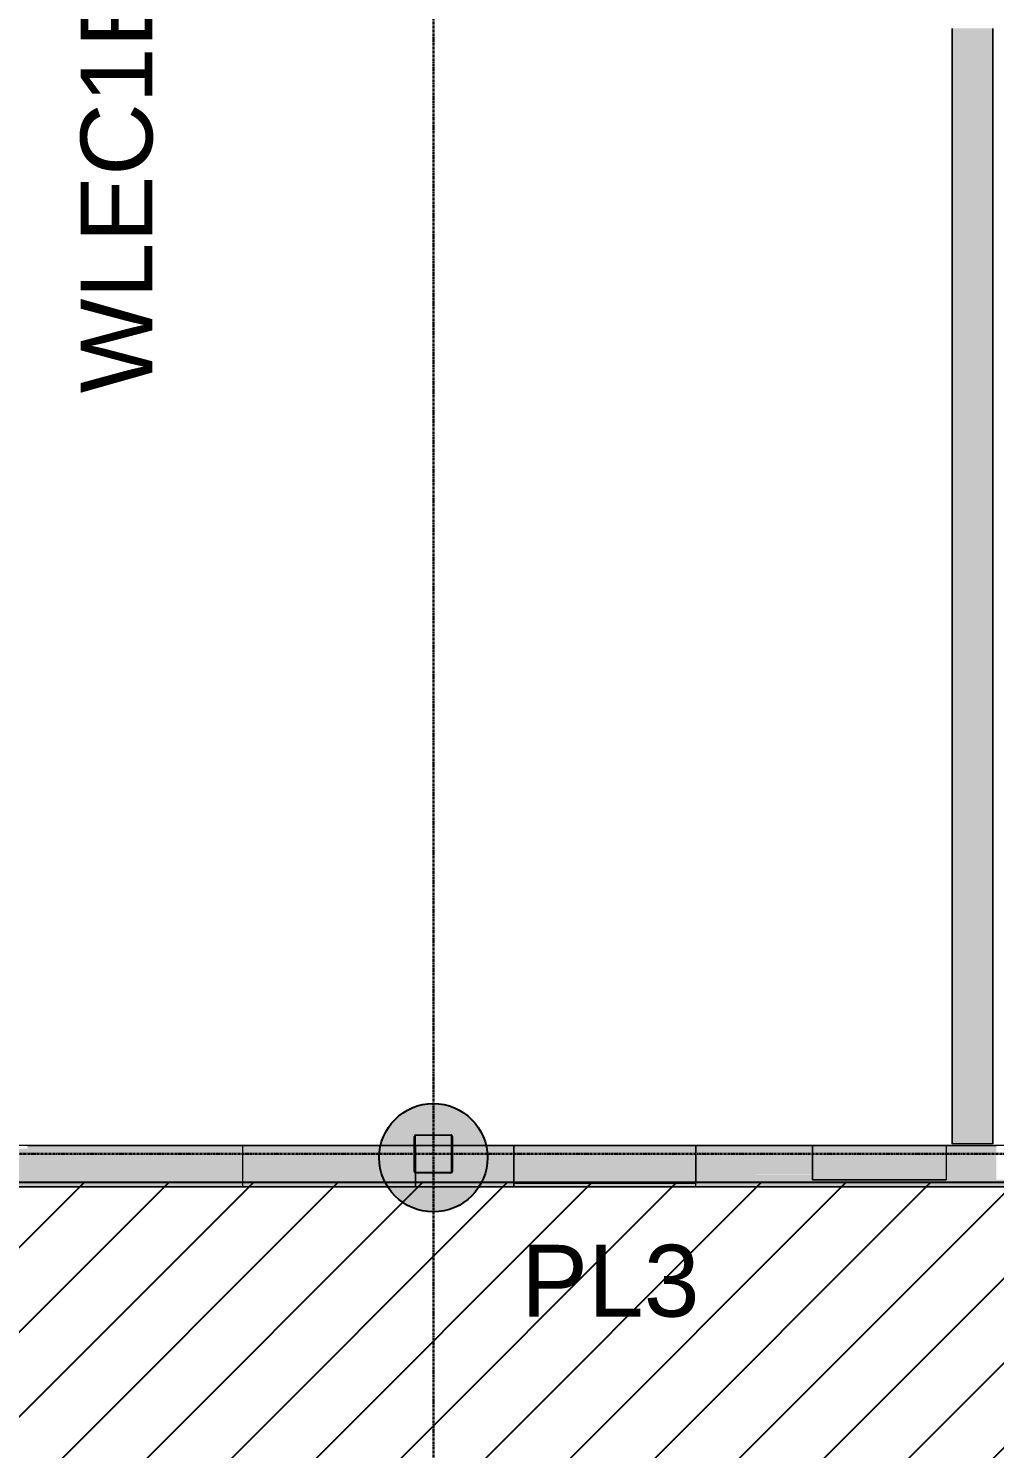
# Model space of a CAD drawing. Header units: inches. Extents: x -4126 to -1814, y 9773 to 12338.
# Drawn here: x -2911.9 to -2710.1, y 11221.7 to 11518.2 of the extents above; entities that cross this region are included whole.
import ezdxf

# ---------------------------------------------------------------- set-up
doc = ezdxf.new("R2010")
doc.units = ezdxf.units.IN
doc.header["$MEASUREMENT"] = 0
doc.linetypes.add('Grid Line 1_2_', pattern=[0.875, 0.5, -0.125, 0.125, -0.125])
for name, color, linetype, lineweight in [('A-WALL', 113, 'Continuous', 13), ('I-WALL', 2, 'Continuous', 13), ('S-COLS', 52, 'Continuous', 9), ('S-GRID', 1, 'Continuous', 9)]:
    doc.layers.add(name, color=color, linetype=linetype, lineweight=lineweight)
doc.layers.add('LOAD_HATCH', color=8, linetype='Continuous')
doc.layers.add('loads', color=1, linetype='Continuous')
doc.styles.add('Arial', font='arial.ttf', dxfattribs={"height": 18})

# ---------------------------------------------------------------- blocks, each defined once
blk = doc.blocks.new('CTR - 1st Phase - Shell_rvt-1-FRAMING PLAN - 1ST FLOOR')
at = {"layer": 'A-WALL', "lineweight": 5, "transparency": 33554585}
h = blk.add_hatch(color=13, dxfattribs=at)
h.paths.add_polyline_path([(-2637.74, 11276.29), (-2637.74, 11278.79), (-2681.85, 11278.79), (-2681.85, 11277.79), (-2709.72, 11277.79), (-2709.72, 11278.79), (-2720.25, 11278.79), (-2720.25, 11277.79), (-2748.12, 11277.79), (-2748.12, 11278.79), (-2772.51, 11278.79), (-2772.51, 11276.29), (-2681.85, 11276.29)], flags=0)
h.paths.add_polyline_path([(-3399.82, 11276.29), (-3399.82, 11278.79), (-3400.17, 11278.79), (-3400.17, 11276.29)], flags=0)
h.paths.add_polyline_path([(-3281.32, 11276.29), (-3281.32, 11278.79), (-3290.72, 11278.79), (-3290.72, 11276.29)], flags=0)
h.paths.add_polyline_path([(-3027.32, 11276.29), (-3021.92, 11276.29), (-3021.92, 11278.79), (-3027.32, 11278.79)], flags=0)
h.paths.add_polyline_path([(-2945.12, 11276.29), (-2867.19, 11276.29), (-2867.19, 11278.79), (-2945.12, 11278.79)], flags=0)
h.paths.add_polyline_path([(-2813.32, 11276.29), (-2810.54, 11276.29), (-2810.54, 11278.79), (-2813.32, 11278.79)], flags=0)
h.paths.add_polyline_path([(-2599.71, 11276.29), (-2598.39, 11276.29), (-2598.39, 11278.79), (-2599.71, 11278.79)], flags=0)
h.paths.add_polyline_path([(-2486.32, 11276.29), (-2445.74, 11276.29), (-2445.74, 11278.79), (-2486.32, 11278.79)], flags=0)
h.paths.add_polyline_path([(-2514.32, 11276.29), (-2514.32, 11278.79), (-2562.26, 11278.79), (-2562.26, 11276.29)], flags=0)
h.paths.add_polyline_path([(-2407.71, 11276.29), (-2348.79, 11276.29), (-2348.79, 11278.79), (-2407.71, 11278.79)], flags=0)
h.paths.add_polyline_path([(-2312.66, 11276.29), (-2311.34, 11276.29), (-2311.34, 11278.79), (-2312.66, 11278.79)], flags=0)
h.paths.add_polyline_path([(-2273.31, 11276.29), (-2187.32, 11276.29), (-2187.32, 11278.79), (-2273.31, 11278.79)], flags=0)
h.paths.add_polyline_path([(-3281.32, 11279.21), (-3281.32, 11279.64), (-3290.72, 11279.64), (-3290.72, 11279.21)], flags=0)
h.paths.add_polyline_path([(-3399.82, 11279.21), (-3399.82, 11279.64), (-3400.17, 11279.64), (-3400.17, 11279.21)], flags=0)
h.paths.add_polyline_path([(-2810.54, 11279.21), (-2810.54, 11279.64), (-2813.32, 11279.64), (-2813.32, 11279.21)], flags=0)
h.paths.add_polyline_path([(-2599.71, 11279.21), (-2598.39, 11279.21), (-2598.39, 11279.64), (-2599.71, 11279.64)], flags=0)
h.paths.add_polyline_path([(-2920.57, 11279.21), (-2867.19, 11279.21), (-2867.19, 11279.64), (-2945.12, 11279.64), (-2945.12, 11279.21)], flags=0)
h.paths.add_polyline_path([(-3021.92, 11279.21), (-3021.92, 11279.64), (-3027.32, 11279.64), (-3027.32, 11279.21)], flags=0)
h.paths.add_polyline_path([(-2486.32, 11279.21), (-2445.74, 11279.21), (-2445.74, 11279.64), (-2486.32, 11279.64)], flags=0)
h.paths.add_polyline_path([(-2772.51, 11279.21), (-2748.12, 11279.21), (-2748.12, 11279.64), (-2772.51, 11279.64)], flags=0)
h.paths.add_polyline_path([(-2187.32, 11279.21), (-2187.32, 11279.64), (-2273.31, 11279.64), (-2273.31, 11279.21)], flags=0)
h.paths.add_polyline_path([(-2681.85, 11279.21), (-2637.74, 11279.21), (-2637.74, 11279.64), (-2681.85, 11279.64)], flags=0)
h.paths.add_polyline_path([(-2514.32, 11279.21), (-2514.32, 11279.64), (-2562.26, 11279.64), (-2562.26, 11279.21)], flags=0)
h.paths.add_polyline_path([(-2709.72, 11279.21), (-2709.72, 11279.64), (-2720.25, 11279.64), (-2720.25, 11279.21)], flags=0)
h.paths.add_polyline_path([(-2311.34, 11279.21), (-2311.34, 11279.64), (-2312.66, 11279.64), (-2312.66, 11279.21)], flags=0)
h.paths.add_polyline_path([(-2407.71, 11279.21), (-2348.79, 11279.21), (-2348.79, 11279.64), (-2407.71, 11279.64)], flags=0)
h.paths.add_polyline_path([(-3399.82, 11280.03), (-3399.82, 11284.91), (-3400.17, 11284.91), (-3400.17, 11280.03)], flags=0)
h.paths.add_polyline_path([(-3290.72, 11280.03), (-3281.32, 11280.03), (-3281.32, 11284.91), (-3290.72, 11284.91)], flags=0)
h.paths.add_polyline_path([(-2912.07, 11280.03), (-2867.19, 11280.03), (-2867.19, 11284.91), (-2912.07, 11284.91), (-2912.07, 11284.29), (-2920.57, 11284.29), (-2920.57, 11284.91), (-2945.12, 11284.91), (-2945.12, 11280.03), (-2920.57, 11280.03)], flags=0)
h.paths.add_polyline_path([(-2813.32, 11280.03), (-2810.54, 11280.03), (-2810.54, 11284.91), (-2813.32, 11284.91)], flags=0)
h.paths.add_polyline_path([(-2187.32, 11280.03), (-2187.32, 11284.91), (-2273.31, 11284.91), (-2273.31, 11280.03)], flags=0)
h.paths.add_polyline_path([(-2748.12, 11280.03), (-2748.12, 11284.91), (-2772.51, 11284.91), (-2772.51, 11280.03)], flags=0)
h.paths.add_polyline_path([(-2407.71, 11280.03), (-2348.79, 11280.03), (-2348.79, 11284.91), (-2407.71, 11284.91)], flags=0)
h.paths.add_polyline_path([(-2709.72, 11280.03), (-2709.72, 11284.91), (-2720.25, 11284.91), (-2720.25, 11280.03)], flags=0)
h.paths.add_polyline_path([(-2312.66, 11280.03), (-2311.34, 11280.03), (-2311.34, 11284.91), (-2312.66, 11284.91)], flags=0)
h.paths.add_polyline_path([(-2637.74, 11280.03), (-2637.74, 11284.91), (-2681.85, 11284.91), (-2681.85, 11280.03)], flags=0)
h.paths.add_polyline_path([(-2598.39, 11280.03), (-2598.39, 11284.91), (-2599.71, 11284.91), (-2599.71, 11280.03)], flags=0)
h.paths.add_polyline_path([(-2486.32, 11280.03), (-2445.74, 11280.03), (-2445.74, 11284.91), (-2486.32, 11284.91)], flags=0)
h.paths.add_polyline_path([(-2514.32, 11280.03), (-2514.32, 11284.91), (-2562.26, 11284.91), (-2562.26, 11280.03)], flags=0)
h.paths.add_polyline_path([(-3027.32, 11280.03), (-3021.92, 11280.03), (-3021.92, 11284.91), (-3027.32, 11284.91)], flags=0)
h = blk.add_hatch(color=13, dxfattribs=at)
h.paths.add_polyline_path([(-2099.32, 11276.29), (-2096.82, 11276.29), (-2096.82, 11284.91), (-2138.91, 11284.91), (-2138.91, 11276.29), (-2105.45, 11276.29)], flags=0)
h.paths.add_polyline_path([(-3290.72, 11278.79), (-3281.32, 11278.83), (-3281.32, 11279.21), (-3290.72, 11279.21), (-3290.72, 11278.83)], flags=0)
h.paths.add_polyline_path([(-3399.82, 11278.79), (-3399.82, 11279.21), (-3400.17, 11279.21), (-3400.17, 11278.79)], flags=0)
h.paths.add_polyline_path([(-2867.19, 11278.79), (-2867.19, 11279.21), (-2945.12, 11279.21), (-2945.12, 11278.79)], flags=0)
h.paths.add_polyline_path([(-3021.92, 11278.79), (-3021.92, 11279.21), (-3027.32, 11279.21), (-3027.32, 11278.79)], flags=0)
h.paths.add_polyline_path([(-2681.85, 11278.79), (-2637.74, 11278.83), (-2637.74, 11279.21), (-2681.85, 11279.21), (-2681.85, 11278.83)], flags=0)
h.paths.add_polyline_path([(-2810.54, 11278.79), (-2810.54, 11279.21), (-2813.32, 11279.21), (-2813.32, 11278.79)], flags=0)
h.paths.add_polyline_path([(-2599.71, 11278.79), (-2598.39, 11278.83), (-2598.39, 11279.21), (-2599.71, 11279.21), (-2599.71, 11278.83)], flags=0)
h.paths.add_polyline_path([(-2562.26, 11278.79), (-2514.32, 11278.83), (-2514.32, 11279.21), (-2562.26, 11279.21), (-2562.26, 11278.83)], flags=0)
h.paths.add_polyline_path([(-2772.51, 11278.79), (-2748.12, 11278.83), (-2748.12, 11279.21), (-2772.51, 11279.21), (-2772.51, 11278.83)], flags=0)
h.paths.add_polyline_path([(-2709.72, 11278.79), (-2709.72, 11279.21), (-2720.25, 11279.21), (-2720.25, 11278.79)], flags=0)
h.paths.add_polyline_path([(-2348.79, 11278.79), (-2348.79, 11279.21), (-2407.71, 11279.21), (-2407.71, 11278.79)], flags=0)
h.paths.add_polyline_path([(-2187.32, 11278.79), (-2187.32, 11279.21), (-2273.31, 11279.21), (-2273.31, 11278.79)], flags=0)
h.paths.add_polyline_path([(-2451.17, 11278.79), (-2445.74, 11278.83), (-2445.74, 11279.21), (-2486.32, 11279.21), (-2486.32, 11278.79)], flags=0)
h.paths.add_polyline_path([(-2311.34, 11278.79), (-2311.34, 11279.21), (-2312.66, 11279.21), (-2312.66, 11278.79)], flags=0)
h = blk.add_hatch(color=13, dxfattribs=at)
h.paths.add_polyline_path([(-2510.32, 11276.29), (-2490.32, 11276.29), (-2490.32, 11284.91), (-2510.32, 11284.91), (-2510.32, 11278.79)], flags=0)
h.paths.add_polyline_path([(-2176.94, 11276.29), (-2176.94, 11284.91), (-2183.32, 11284.91), (-2183.32, 11276.29), (-2181.03, 11276.29)], flags=0)
h.paths.add_polyline_path([(-3161.32, 11276.29), (-3147.32, 11276.29), (-3147.32, 11284.91), (-3150.32, 11284.91), (-3150.36, 11279.39), (-3150.37, 11279.36), (-3150.52, 11279.23), (-3150.67, 11279.19), (-3158.06, 11279.21), (-3158.15, 11279.24), (-3158.28, 11279.39), (-3158.32, 11279.54), (-3158.32, 11284.91), (-3161.32, 11284.91), (-3161.32, 11278.79)], flags=0)
h.paths.add_polyline_path([(-2831.06, 11276.29), (-2818.32, 11276.29), (-2818.32, 11284.91), (-2823.32, 11284.91), (-2823.36, 11279.39), (-2823.37, 11279.36), (-2823.5, 11279.24), (-2823.67, 11279.19), (-2831.06, 11279.19), (-2831.06, 11278.79)], flags=0)
h.paths.add_polyline_path([(-3157.98, 11279.36), (-3150.58, 11279.39), (-3150.52, 11279.45), (-3150.5, 11279.54), (-3150.52, 11284.91), (-3158.15, 11284.91), (-3158.13, 11279.45), (-3158.06, 11279.39)], flags=0)
h.paths.add_polyline_path([(-2823.67, 11279.36), (-2823.58, 11279.39), (-2823.52, 11279.45), (-2823.5, 11279.54), (-2823.52, 11284.91), (-2831.06, 11284.91), (-2831.06, 11279.39), (-2830.98, 11279.36)], flags=0)
h = blk.add_hatch(color=13, dxfattribs=at)
h.paths.add_polyline_path([(-2856.37, 11276.29), (-2841.32, 11276.29), (-2841.32, 11278.79), (-2867.19, 11278.79), (-2867.19, 11276.29)], flags=0)
h.paths.add_polyline_path([(-2867.19, 11279.21), (-2841.32, 11279.21), (-2841.32, 11279.64), (-2867.19, 11279.64)], flags=0)
h.paths.add_polyline_path([(-2841.32, 11280.03), (-2841.32, 11284.91), (-2867.19, 11284.91), (-2867.19, 11280.03), (-2856.37, 11280.03)], flags=0)
h = blk.add_hatch(color=13, dxfattribs=at)
h.paths.add_polyline_path([(-2837.32, 11276.29), (-2837.32, 11278.79), (-2841.32, 11278.79), (-2841.32, 11276.29), (-2840.54, 11276.29)], flags=0)
h.paths.add_polyline_path([(-2840.54, 11279.21), (-2837.32, 11279.21), (-2837.32, 11279.64), (-2841.32, 11279.64), (-2841.32, 11279.21)], flags=0)
h.paths.add_polyline_path([(-2840.54, 11280.03), (-2837.32, 11280.03), (-2837.32, 11284.91), (-2841.32, 11284.91), (-2841.32, 11280.03)], flags=0)
h = blk.add_hatch(color=13, dxfattribs=at)
h.paths.add_polyline_path([(-2837.32, 11276.29), (-2831.06, 11276.29), (-2831.06, 11279.21), (-2831.15, 11279.24), (-2831.28, 11279.39), (-2831.32, 11279.64), (-2831.32, 11284.91), (-2837.32, 11284.91), (-2837.32, 11278.79)], flags=0)
h.paths.add_polyline_path([(-2831.06, 11279.39), (-2831.06, 11284.91), (-2831.15, 11284.91), (-2831.13, 11279.45), (-2831.06, 11279.39)], flags=0)
for points in [[(-2831.06, 11279.21), (-2831.06, 11279.39), (-2831.13, 11279.45), (-2831.15, 11279.64), (-2831.15, 11284.91), (-2831.32, 11284.91), (-2831.28, 11279.39), (-2831.28, 11279.36), (-2831.13, 11279.23), (-2831.06, 11279.21)], [(-2867.19, 11279.64), (-2841.32, 11279.64), (-2841.32, 11280.03), (-2867.19, 11280.03)], [(-2837.32, 11279.64), (-2837.32, 11280.03), (-2841.32, 11280.03), (-2841.32, 11279.64), (-2840.54, 11279.64)], [(-2810.54, 11279.64), (-2772.51, 11279.64), (-2772.51, 11280.03), (-2810.54, 11280.03)], [(-2721.3, 11279.64), (-2720.25, 11279.64), (-2720.25, 11280.03), (-2748.12, 11280.03), (-2748.12, 11279.64)], [(-2841.32, 11278.79), (-2841.32, 11279.21), (-2867.19, 11279.21), (-2867.19, 11278.79), (-2856.37, 11278.79)], [(-2840.54, 11278.79), (-2837.32, 11278.83), (-2837.32, 11279.21), (-2841.32, 11279.21), (-2841.32, 11278.79)], [(-2772.51, 11278.79), (-2772.51, 11279.21), (-2810.54, 11279.21), (-2810.54, 11278.79), (-2788.84, 11278.79)], [(-2720.25, 11278.79), (-2720.25, 11279.21), (-2748.12, 11279.21), (-2748.12, 11278.79), (-2721.3, 11278.79)]]:
    blk.add_hatch(color=13, dxfattribs=at).paths.add_polyline_path(points, flags=0)
h = blk.add_hatch(color=13, dxfattribs=at)
h.paths.add_polyline_path([(-2813.32, 11276.29), (-2813.32, 11278.79), (-2818.32, 11278.79), (-2818.32, 11276.29), (-2814.11, 11276.29)], flags=0)
h.paths.add_polyline_path([(-2486.32, 11276.29), (-2486.32, 11278.79), (-2490.32, 11278.79), (-2490.32, 11276.29), (-2487.11, 11276.29)], flags=0)
h.paths.add_polyline_path([(-2183.32, 11276.29), (-2183.32, 11278.79), (-2187.32, 11278.79), (-2187.32, 11276.29), (-2186.54, 11276.29)], flags=0)
h.paths.add_polyline_path([(-2514.32, 11276.29), (-2510.32, 11276.29), (-2510.32, 11278.79), (-2514.32, 11278.79)], flags=0)
h.paths.add_polyline_path([(-2513.54, 11279.21), (-2510.32, 11279.21), (-2510.32, 11279.64), (-2514.32, 11279.64), (-2514.32, 11279.21)], flags=0)
h.paths.add_polyline_path([(-2490.32, 11279.21), (-2486.32, 11279.21), (-2486.32, 11279.64), (-2490.32, 11279.64)], flags=0)
h.paths.add_polyline_path([(-2818.32, 11279.21), (-2813.32, 11279.21), (-2813.32, 11279.64), (-2818.32, 11279.64)], flags=0)
h.paths.add_polyline_path([(-2187.32, 11279.21), (-2183.32, 11279.21), (-2183.32, 11279.64), (-2187.32, 11279.64)], flags=0)
h.paths.add_polyline_path([(-2510.32, 11280.03), (-2510.32, 11284.91), (-2514.32, 11284.91), (-2514.32, 11280.03), (-2513.54, 11280.03)], flags=0)
h.paths.add_polyline_path([(-2486.32, 11280.03), (-2486.32, 11284.91), (-2490.32, 11284.91), (-2490.32, 11280.03), (-2487.11, 11280.03)], flags=0)
h.paths.add_polyline_path([(-2187.32, 11280.03), (-2183.32, 11280.03), (-2183.32, 11284.91), (-2187.32, 11284.91)], flags=0)
h.paths.add_polyline_path([(-2813.32, 11280.03), (-2813.32, 11284.91), (-2818.32, 11284.91), (-2818.32, 11280.03), (-2814.11, 11280.03)], flags=0)
h = blk.add_hatch(color=13, dxfattribs=at)
h.paths.add_polyline_path([(-2788.84, 11276.29), (-2772.51, 11276.29), (-2772.51, 11278.79), (-2810.54, 11278.79), (-2810.54, 11276.29)], flags=0)
h.paths.add_polyline_path([(-2810.54, 11279.21), (-2772.51, 11279.21), (-2772.51, 11279.64), (-2810.54, 11279.64)], flags=0)
h.paths.add_polyline_path([(-2810.54, 11280.03), (-2772.51, 11280.03), (-2772.51, 11284.91), (-2810.54, 11284.91)], flags=0)
h = blk.add_hatch(color=13, dxfattribs=at)
h.paths.add_polyline_path([(-2748.12, 11277.79), (-2720.25, 11277.79), (-2720.25, 11278.79), (-2748.12, 11278.79)], flags=0)
h.paths.add_polyline_path([(-2720.25, 11279.21), (-2720.25, 11279.64), (-2748.12, 11279.64), (-2748.12, 11279.21), (-2721.3, 11279.21)], flags=0)
h.paths.add_polyline_path([(-2748.12, 11280.03), (-2720.25, 11280.03), (-2720.25, 11284.91), (-2748.12, 11284.91)], flags=0)
h = blk.add_hatch(color=13, dxfattribs=at)
h.paths.add_polyline_path([(-3281.32, 11279.64), (-3281.32, 11280.03), (-3290.72, 11280.03), (-3290.72, 11279.64)], flags=0)
h.paths.add_polyline_path([(-3399.82, 11279.64), (-3399.82, 11280.03), (-3400.17, 11280.03), (-3400.17, 11279.64)], flags=0)
h.paths.add_polyline_path([(-2311.34, 11279.64), (-2311.34, 11280.03), (-2312.66, 11280.03), (-2312.66, 11279.64)], flags=0)
h.paths.add_polyline_path([(-2273.31, 11279.64), (-2187.32, 11279.64), (-2187.32, 11280.03), (-2273.31, 11280.03)], flags=0)
h.paths.add_polyline_path([(-2407.71, 11279.64), (-2348.79, 11279.64), (-2348.79, 11280.03), (-2407.71, 11280.03)], flags=0)
h.paths.add_polyline_path([(-3021.92, 11279.64), (-3021.92, 11280.03), (-3027.32, 11280.03), (-3027.32, 11279.64)], flags=0)
h.paths.add_polyline_path([(-2945.12, 11279.64), (-2867.19, 11279.64), (-2867.19, 11280.03), (-2945.12, 11280.03)], flags=0)
h.paths.add_polyline_path([(-2445.74, 11279.64), (-2445.74, 11280.03), (-2486.32, 11280.03), (-2486.32, 11279.64), (-2451.17, 11279.64)], flags=0)
h.paths.add_polyline_path([(-2514.32, 11279.64), (-2514.32, 11280.03), (-2562.26, 11280.03), (-2562.26, 11279.64)], flags=0)
h.paths.add_polyline_path([(-2599.71, 11279.64), (-2598.39, 11279.64), (-2598.39, 11280.03), (-2599.71, 11280.03)], flags=0)
h.paths.add_polyline_path([(-2813.32, 11279.64), (-2810.54, 11279.64), (-2810.54, 11280.03), (-2813.32, 11280.03)], flags=0)
h.paths.add_polyline_path([(-2748.12, 11279.64), (-2748.12, 11280.03), (-2772.51, 11280.03), (-2772.51, 11279.64)], flags=0)
h.paths.add_polyline_path([(-2637.74, 11279.64), (-2637.74, 11280.03), (-2681.85, 11280.03), (-2681.85, 11279.64)], flags=0)
h.paths.add_polyline_path([(-2720.25, 11279.64), (-2709.72, 11279.64), (-2709.72, 11280.03), (-2720.25, 11280.03)], flags=0)
h = blk.add_hatch(color=13, dxfattribs=at)
h.paths.add_polyline_path([(-2813.32, 11279.64), (-2813.32, 11280.03), (-2818.32, 11280.03), (-2818.32, 11279.64), (-2814.11, 11279.64)], flags=0)
h.paths.add_polyline_path([(-2183.32, 11279.64), (-2183.32, 11280.03), (-2187.32, 11280.03), (-2187.32, 11279.64), (-2186.54, 11279.64)], flags=0)
h.paths.add_polyline_path([(-2486.32, 11279.64), (-2486.32, 11280.03), (-2490.32, 11280.03), (-2490.32, 11279.64), (-2487.11, 11279.64)], flags=0)
h.paths.add_polyline_path([(-2510.32, 11279.64), (-2510.32, 11280.03), (-2514.32, 11280.03), (-2514.32, 11279.64), (-2513.54, 11279.64)], flags=0)
h = blk.add_hatch(color=13, dxfattribs=at)
h.paths.add_polyline_path([(-2813.32, 11278.79), (-2813.32, 11279.21), (-2818.32, 11279.21), (-2818.32, 11278.79), (-2814.11, 11278.79)], flags=0)
h.paths.add_polyline_path([(-2514.32, 11278.79), (-2510.32, 11278.83), (-2510.32, 11279.21), (-2514.32, 11279.21), (-2514.32, 11278.83)], flags=0)
h.paths.add_polyline_path([(-2186.54, 11278.79), (-2183.32, 11278.83), (-2183.32, 11279.21), (-2187.32, 11279.21), (-2187.32, 11278.79)], flags=0)
h.paths.add_polyline_path([(-2490.32, 11278.79), (-2486.32, 11278.83), (-2486.32, 11279.21), (-2490.32, 11279.21), (-2490.32, 11278.83)], flags=0)
at = {"layer": 'A-WALL', "color": 9}
for p, q in [((-2841.32, 11284.91), (-3140.32, 11284.91)), ((-2837.32, 11284.91), (-2841.32, 11284.91)), ((-2818.32, 11284.91), (-2837.32, 11284.91)), ((-2813.32, 11284.91), (-2818.32, 11284.91)), ((-2514.32, 11284.91), (-2813.32, 11284.91)), ((-3140.32, 11276.29), (-2841.32, 11276.29)), ((-2841.32, 11276.29), (-2837.32, 11276.29)), ((-2837.32, 11276.29), (-2818.32, 11276.29)), ((-2818.32, 11276.29), (-2813.32, 11276.29)), ((-2813.32, 11276.29), (-2514.32, 11276.29))]:
    blk.add_line(p, q, dxfattribs=at)
at = {"layer": 'A-WALL', "color": 33}
for p, q in [((-2912.07, 11284.91), (-2867.19, 11284.91)), ((-2841.32, 11284.91), (-2867.19, 11284.91)), ((-2867.19, 11284.91), (-2841.32, 11284.91)), ((-2867.19, 11284.91), (-2867.19, 11280.03)), ((-2867.19, 11284.91), (-2867.19, 11280.03)), ((-2841.32, 11284.91), (-2837.32, 11284.91)), ((-2831.32, 11284.91), (-2831.15, 11284.91)), ((-2813.32, 11284.91), (-2810.54, 11284.91)), ((-2772.51, 11284.91), (-2810.54, 11284.91)), ((-2810.54, 11284.91), (-2772.51, 11284.91)), ((-2810.54, 11284.91), (-2810.54, 11280.03)), ((-2810.54, 11280.03), (-2810.54, 11284.91)), ((-2772.51, 11284.91), (-2748.12, 11284.91)), ((-2772.51, 11284.91), (-2772.51, 11280.03)), ((-2772.51, 11280.03), (-2772.51, 11284.91)), ((-2748.12, 11284.91), (-2720.25, 11284.91)), ((-2720.25, 11284.91), (-2748.12, 11284.91)), ((-2748.12, 11280.03), (-2748.12, 11284.91)), ((-2748.12, 11284.91), (-2748.12, 11280.03)), ((-2720.25, 11284.91), (-2709.72, 11284.91)), ((-2720.25, 11284.91), (-2720.25, 11280.03)), ((-2720.25, 11284.91), (-2720.25, 11280.03)), ((-2867.19, 11279.64), (-2867.19, 11279.21)), ((-2867.19, 11279.64), (-2867.19, 11279.21)), ((-2867.19, 11278.79), (-2867.19, 11276.29)), ((-2867.19, 11278.79), (-2867.19, 11276.29)), ((-2810.54, 11279.64), (-2810.54, 11279.21)), ((-2810.54, 11279.21), (-2810.54, 11279.64)), ((-2810.54, 11278.79), (-2810.54, 11276.29)), ((-2810.54, 11277.04), (-2810.54, 11278.79)), ((-2772.51, 11277.04), (-2810.54, 11277.04)), ((-2810.54, 11277.04), (-2772.51, 11277.04)), ((-2810.54, 11276.29), (-2810.54, 11277.04)), ((-2772.51, 11279.64), (-2772.51, 11279.21)), ((-2772.51, 11279.21), (-2772.51, 11279.64)), ((-2772.51, 11278.79), (-2772.51, 11277.04)), ((-2772.51, 11276.29), (-2772.51, 11278.79)), ((-2772.51, 11276.29), (-2772.51, 11277.04)), ((-2748.12, 11279.21), (-2748.12, 11279.64)), ((-2748.12, 11279.64), (-2748.12, 11279.21)), ((-2748.12, 11277.79), (-2748.12, 11278.79)), ((-2748.12, 11278.79), (-2748.12, 11277.79)), ((-2748.12, 11277.79), (-2720.25, 11277.79)), ((-2720.25, 11277.79), (-2748.12, 11277.79)), ((-2720.25, 11279.64), (-2720.25, 11279.21)), ((-2720.25, 11279.64), (-2720.25, 11279.21)), ((-2720.25, 11278.79), (-2720.25, 11277.79)), ((-2720.25, 11278.79), (-2720.25, 11277.79)), ((-2867.19, 11276.29), (-2945.12, 11276.29)), ((-2841.32, 11276.29), (-2867.19, 11276.29)), ((-2867.19, 11276.29), (-2841.32, 11276.29)), ((-2837.32, 11276.29), (-2841.32, 11276.29)), ((-2810.54, 11276.29), (-2813.32, 11276.29)), ((-2810.54, 11276.29), (-2772.51, 11276.29)), ((-2772.51, 11276.29), (-2810.54, 11276.29)), ((-2637.74, 11276.29), (-2772.51, 11276.29))]:
    blk.add_line(p, q, dxfattribs=at)
at = {"layer": 'A-WALL', "color": 23}
for p, q in [((-2867.19, 11284.91), (-2841.32, 11284.91)), ((-2837.32, 11284.91), (-2831.32, 11284.91)), ((-2831.15, 11284.91), (-2831.06, 11284.91)), ((-2810.54, 11284.91), (-2772.51, 11284.91)), ((-2748.12, 11284.91), (-2720.25, 11284.91)), ((-2841.32, 11276.29), (-2867.19, 11276.29)), ((-2831.06, 11276.29), (-2837.32, 11276.29)), ((-2772.51, 11276.29), (-2810.54, 11276.29))]:
    blk.add_line(p, q, dxfattribs=at)
at = {"layer": 'A-WALL', "color": 253}
for p, q in [((-2837.32, 11284.91), (-2841.32, 11284.91)), ((-2841.32, 11284.91), (-2837.32, 11284.91)), ((-2831.32, 11284.91), (-2837.32, 11284.91)), ((-2837.32, 11284.91), (-2831.06, 11284.91)), ((-2831.15, 11284.91), (-2831.32, 11284.91)), ((-2831.06, 11284.91), (-2831.15, 11284.91)), ((-2831.06, 11284.91), (-2823.5, 11284.91)), ((-2831.06, 11279.39), (-2831.06, 11284.91)), ((-2831.06, 11284.91), (-2831.06, 11276.29)), ((-2823.5, 11284.91), (-2823.32, 11284.91)), ((-2823.32, 11284.91), (-2818.32, 11284.91)), ((-2818.32, 11284.91), (-2813.32, 11284.91)), ((-2867.19, 11280.03), (-2867.19, 11279.64)), ((-2867.19, 11280.03), (-2867.19, 11279.64)), ((-2810.54, 11280.03), (-2810.54, 11279.64)), ((-2810.54, 11279.64), (-2810.54, 11280.03)), ((-2772.51, 11280.03), (-2772.51, 11279.64)), ((-2772.51, 11279.64), (-2772.51, 11280.03)), ((-2748.12, 11279.64), (-2748.12, 11280.03)), ((-2748.12, 11280.03), (-2748.12, 11279.64)), ((-2720.25, 11280.03), (-2720.25, 11279.64)), ((-2720.25, 11280.03), (-2720.25, 11279.64)), ((-2867.19, 11279.21), (-2867.19, 11278.83)), ((-2867.19, 11279.21), (-2867.19, 11278.83)), ((-2831.06, 11279.21), (-2831.06, 11279.39)), ((-2831.06, 11276.29), (-2831.06, 11279.21)), ((-2810.54, 11279.21), (-2810.54, 11278.83)), ((-2810.54, 11278.83), (-2810.54, 11279.21)), ((-2772.51, 11279.21), (-2772.51, 11278.83)), ((-2772.51, 11278.83), (-2772.51, 11279.21)), ((-2748.12, 11278.83), (-2748.12, 11279.21)), ((-2748.12, 11279.21), (-2748.12, 11278.83)), ((-2720.25, 11279.21), (-2720.25, 11278.83)), ((-2720.25, 11279.21), (-2720.25, 11278.83)), ((-2837.32, 11276.29), (-2841.32, 11276.29)), ((-2841.32, 11276.29), (-2837.32, 11276.29)), ((-2831.06, 11276.29), (-2837.32, 11276.29)), ((-2837.32, 11276.29), (-2831.06, 11276.29)), ((-2818.32, 11276.29), (-2831.06, 11276.29)), ((-2813.32, 11276.29), (-2818.32, 11276.29))]:
    blk.add_line(p, q, dxfattribs=at)
blk = doc.blocks.new('CTR - 1st Phase - Common Walls_rvt-1-FRAMING PLAN - 1ST FLOOR')
at = {"layer": 'I-WALL', "lineweight": 5, "transparency": 33554585}
h = blk.add_hatch(color=8, dxfattribs=at)
h.paths.add_polyline_path([(-2718.97, 11285.29), (-2710.47, 11285.29), (-2710.47, 11325.43), (-2718.97, 11325.43)], flags=0)
h.paths.add_polyline_path([(-2718.97, 11325.82), (-2710.47, 11325.82), (-2710.47, 11326.25), (-2718.97, 11326.25)], flags=0)
h.paths.add_polyline_path([(-2718.97, 11327.09), (-2710.47, 11327.09), (-2710.47, 11327.52), (-2718.97, 11327.52)], flags=0)
h.paths.add_polyline_path([(-2710.47, 11327.91), (-2710.47, 11373.31), (-2718.97, 11373.31), (-2718.97, 11327.91)], flags=0)
h.paths.add_polyline_path([(-2710.47, 11373.71), (-2710.47, 11374.14), (-2718.97, 11374.14), (-2718.97, 11373.71)], flags=0)
h.paths.add_polyline_path([(-2718.97, 11374.97), (-2710.47, 11374.97), (-2710.47, 11375.4), (-2718.97, 11375.4)], flags=0)
h.paths.add_polyline_path([(-2718.97, 11375.79), (-2710.47, 11375.79), (-2710.47, 11421.19), (-2718.97, 11421.19)], flags=0)
h.paths.add_polyline_path([(-2718.97, 11421.59), (-2710.47, 11421.59), (-2710.47, 11422.02), (-2718.97, 11422.02)], flags=0)
h.paths.add_polyline_path([(-2718.97, 11422.85), (-2710.47, 11422.85), (-2710.47, 11423.28), (-2718.97, 11423.28)], flags=0)
h.paths.add_polyline_path([(-2718.97, 11423.68), (-2710.47, 11423.68), (-2710.47, 11469.08), (-2718.97, 11469.08), (-2718.97, 11428.43)], flags=0)
h.paths.add_polyline_path([(-2718.97, 11469.47), (-2710.47, 11469.47), (-2710.47, 11469.9), (-2718.97, 11469.9)], flags=0)
h.paths.add_polyline_path([(-2710.47, 11470.73), (-2710.47, 11471.16), (-2718.97, 11471.16), (-2718.97, 11470.73)], flags=0)
h.paths.add_polyline_path([(-2718.97, 11471.56), (-2710.47, 11471.56), (-2710.47, 11516.96), (-2718.97, 11516.96)], flags=0)
h.paths.add_polyline_path([(-2710.47, 11517.35), (-2710.47, 11517.78), (-2718.97, 11517.78), (-2718.97, 11517.35)], flags=0)
h.paths.add_polyline_path([(-2710.47, 11547.19), (-2710.47, 11622.61), (-2718.97, 11622.61), (-2718.97, 11547.19)], flags=0)
h = blk.add_hatch(color=8, dxfattribs=at)
h.paths.add_polyline_path([(-2710.47, 11326.25), (-2710.47, 11327.09), (-2718.97, 11327.09), (-2718.97, 11326.25)], flags=0)
h.paths.add_polyline_path([(-2710.47, 11374.14), (-2710.47, 11374.97), (-2718.97, 11374.97), (-2718.97, 11374.14)], flags=0)
h.paths.add_polyline_path([(-2710.47, 11422.02), (-2710.47, 11422.85), (-2718.97, 11422.85), (-2718.97, 11422.02)], flags=0)
h.paths.add_polyline_path([(-2710.47, 11469.9), (-2710.47, 11470.73), (-2718.97, 11470.73), (-2718.97, 11469.9)], flags=0)
h.paths.add_polyline_path([(-2718.97, 11517.78), (-2710.47, 11517.78), (-2710.47, 11518.2), (-2718.97, 11518.16)], flags=0)
h = blk.add_hatch(color=8, dxfattribs=at)
h.paths.add_polyline_path([(-2710.47, 11325.43), (-2710.47, 11325.82), (-2718.97, 11325.82), (-2718.97, 11325.43)], flags=0)
h.paths.add_polyline_path([(-2718.97, 11327.52), (-2710.47, 11327.52), (-2710.47, 11327.91), (-2718.97, 11327.91)], flags=0)
h.paths.add_polyline_path([(-2710.47, 11373.31), (-2710.47, 11373.71), (-2718.97, 11373.71), (-2718.97, 11373.31)], flags=0)
h.paths.add_polyline_path([(-2718.97, 11375.4), (-2710.47, 11375.4), (-2710.47, 11375.79), (-2718.97, 11375.79)], flags=0)
h.paths.add_polyline_path([(-2718.97, 11421.19), (-2710.47, 11421.19), (-2710.47, 11421.59), (-2718.97, 11421.59)], flags=0)
h.paths.add_polyline_path([(-2710.47, 11423.28), (-2710.47, 11423.68), (-2718.97, 11423.68), (-2718.97, 11423.28)], flags=0)
h.paths.add_polyline_path([(-2710.47, 11469.08), (-2710.47, 11469.47), (-2718.97, 11469.47), (-2718.97, 11469.08)], flags=0)
h.paths.add_polyline_path([(-2718.97, 11471.16), (-2710.47, 11471.16), (-2710.47, 11471.56), (-2718.97, 11471.56)], flags=0)
h.paths.add_polyline_path([(-2710.47, 11516.96), (-2710.47, 11517.35), (-2718.97, 11517.35), (-2718.97, 11516.96)], flags=0)
at = {"layer": 'I-WALL', "color": 9}
for p, q in [((-2718.97, 11518.16), (-2718.97, 11517.35)), ((-2718.97, 11517.35), (-2718.97, 11516.96)), ((-2710.47, 11517.35), (-2710.47, 11518.16)), ((-2710.47, 11516.96), (-2710.47, 11517.35)), ((-2718.97, 11516.96), (-2718.97, 11471.56)), ((-2710.47, 11471.56), (-2710.47, 11516.96)), ((-2718.97, 11471.56), (-2718.97, 11471.16)), ((-2718.97, 11471.16), (-2718.97, 11470.36)), ((-2718.97, 11470.28), (-2718.97, 11469.47)), ((-2710.47, 11471.16), (-2710.47, 11471.56)), ((-2710.47, 11470.36), (-2710.47, 11471.16)), ((-2710.47, 11469.47), (-2710.47, 11470.28)), ((-2718.97, 11469.47), (-2718.97, 11469.08)), ((-2718.97, 11469.08), (-2718.97, 11423.68)), ((-2710.47, 11469.08), (-2710.47, 11469.47)), ((-2710.47, 11423.68), (-2710.47, 11469.08)), ((-2718.97, 11423.68), (-2718.97, 11423.28)), ((-2718.97, 11423.28), (-2718.97, 11422.48)), ((-2718.97, 11422.39), (-2718.97, 11421.59)), ((-2710.47, 11423.28), (-2710.47, 11423.68)), ((-2710.47, 11422.48), (-2710.47, 11423.28)), ((-2710.47, 11421.59), (-2710.47, 11422.39)), ((-2718.97, 11421.59), (-2718.97, 11421.19)), ((-2718.97, 11421.19), (-2718.97, 11375.79)), ((-2710.47, 11421.19), (-2710.47, 11421.59)), ((-2710.47, 11375.79), (-2710.47, 11421.19)), ((-2718.97, 11375.79), (-2718.97, 11375.4)), ((-2718.97, 11375.4), (-2718.97, 11374.59)), ((-2710.47, 11375.4), (-2710.47, 11375.79)), ((-2710.47, 11374.59), (-2710.47, 11375.4)), ((-2718.97, 11374.51), (-2718.97, 11373.71)), ((-2718.97, 11373.71), (-2718.97, 11373.31)), ((-2718.97, 11373.31), (-2718.97, 11327.91)), ((-2710.47, 11373.71), (-2710.47, 11374.51)), ((-2710.47, 11373.31), (-2710.47, 11373.71)), ((-2710.47, 11327.91), (-2710.47, 11373.31)), ((-2718.97, 11327.91), (-2718.97, 11327.52)), ((-2718.97, 11327.52), (-2718.97, 11326.71)), ((-2710.47, 11327.52), (-2710.47, 11327.91)), ((-2710.47, 11326.71), (-2710.47, 11327.52)), ((-2718.97, 11326.63), (-2718.97, 11325.82)), ((-2718.97, 11325.82), (-2718.97, 11325.43)), ((-2718.97, 11325.43), (-2718.97, 11285.29)), ((-2710.47, 11325.82), (-2710.47, 11326.63)), ((-2710.47, 11325.43), (-2710.47, 11325.82)), ((-2710.47, 11285.29), (-2710.47, 11325.43)), ((-2710.47, 11285.29), (-2718.97, 11285.29))]:
    blk.add_line(p, q, dxfattribs=at)
at = {"layer": 'I-WALL', "color": 253}
for p, q in [((-2718.97, 11517.78), (-2718.97, 11518.16)), ((-2718.97, 11517.35), (-2718.97, 11517.78)), ((-2718.97, 11516.96), (-2718.97, 11517.35)), ((-2710.47, 11518.16), (-2710.47, 11517.78)), ((-2710.47, 11517.78), (-2710.47, 11517.35)), ((-2710.47, 11517.35), (-2710.47, 11516.96)), ((-2718.97, 11471.56), (-2718.97, 11516.96)), ((-2710.47, 11516.96), (-2710.47, 11471.56)), ((-2718.97, 11471.16), (-2718.97, 11471.56)), ((-2718.97, 11470.73), (-2718.97, 11471.16)), ((-2718.97, 11470.36), (-2718.97, 11470.73)), ((-2718.97, 11469.9), (-2718.97, 11470.28)), ((-2718.97, 11469.47), (-2718.97, 11469.9)), ((-2710.47, 11471.56), (-2710.47, 11471.16)), ((-2710.47, 11471.16), (-2710.47, 11470.73)), ((-2710.47, 11470.73), (-2710.47, 11470.36)), ((-2710.47, 11470.28), (-2710.47, 11469.9)), ((-2710.47, 11469.9), (-2710.47, 11469.47)), ((-2718.97, 11469.08), (-2718.97, 11469.47)), ((-2718.97, 11423.68), (-2718.97, 11469.08)), ((-2710.47, 11469.47), (-2710.47, 11469.08)), ((-2710.47, 11469.08), (-2710.47, 11423.68)), ((-2718.97, 11423.28), (-2718.97, 11423.68)), ((-2718.97, 11422.85), (-2718.97, 11423.28)), ((-2718.97, 11422.48), (-2718.97, 11422.85)), ((-2718.97, 11422.02), (-2718.97, 11422.39)), ((-2710.47, 11423.68), (-2710.47, 11423.28)), ((-2710.47, 11423.28), (-2710.47, 11422.85)), ((-2710.47, 11422.85), (-2710.47, 11422.48)), ((-2710.47, 11422.39), (-2710.47, 11422.02)), ((-2718.97, 11421.59), (-2718.97, 11422.02)), ((-2718.97, 11421.19), (-2718.97, 11421.59)), ((-2718.97, 11375.79), (-2718.97, 11421.19)), ((-2710.47, 11422.02), (-2710.47, 11421.59)), ((-2710.47, 11421.59), (-2710.47, 11421.19)), ((-2710.47, 11421.19), (-2710.47, 11375.79)), ((-2718.97, 11375.4), (-2718.97, 11375.79)), ((-2718.97, 11374.97), (-2718.97, 11375.4)), ((-2718.97, 11374.59), (-2718.97, 11374.97)), ((-2710.47, 11375.79), (-2710.47, 11375.4)), ((-2710.47, 11375.4), (-2710.47, 11374.97)), ((-2710.47, 11374.97), (-2710.47, 11374.59)), ((-2718.97, 11374.14), (-2718.97, 11374.51)), ((-2718.97, 11373.71), (-2718.97, 11374.14)), ((-2718.97, 11373.31), (-2718.97, 11373.71)), ((-2718.97, 11327.91), (-2718.97, 11373.31)), ((-2710.47, 11374.51), (-2710.47, 11374.14)), ((-2710.47, 11374.14), (-2710.47, 11373.71)), ((-2710.47, 11373.71), (-2710.47, 11373.31)), ((-2710.47, 11373.31), (-2710.47, 11327.91)), ((-2718.97, 11327.52), (-2718.97, 11327.91)), ((-2718.97, 11327.09), (-2718.97, 11327.52)), ((-2710.47, 11327.91), (-2710.47, 11327.52)), ((-2710.47, 11327.52), (-2710.47, 11327.09)), ((-2718.97, 11326.71), (-2718.97, 11327.09)), ((-2718.97, 11326.25), (-2718.97, 11326.63)), ((-2718.97, 11325.82), (-2718.97, 11326.25)), ((-2718.97, 11325.43), (-2718.97, 11325.82)), ((-2718.97, 11285.29), (-2718.97, 11325.43)), ((-2710.47, 11327.09), (-2710.47, 11326.71)), ((-2710.47, 11326.63), (-2710.47, 11326.25)), ((-2710.47, 11326.25), (-2710.47, 11325.82)), ((-2710.47, 11325.82), (-2710.47, 11325.43)), ((-2710.47, 11325.43), (-2710.47, 11285.29)), ((-2710.47, 11285.29), (-2718.97, 11285.29))]:
    blk.add_line(p, q, dxfattribs=at)

msp = doc.modelspace()

# ---------------------------------------------------------------- hatches: boundary and pattern name
at = {"layer": 'LOAD_HATCH'}
h = msp.add_hatch(dxfattribs=at)
h.set_pattern_fill('ANSI31', color=256, scale=100, style=0)
h.paths.add_polyline_path([(-3819.324, 9901.189), (-3819.324, 10010.089), (-2098.262, 10010.089), (-2098.262, 10821.489), (-3401.049, 10821.489), (-3400.049, 11277.289), (-2098.262, 11277.289), (-2098.262, 12077.189), (-1943.324, 12077.189), (-1943.324, 9901.189)])
at = {"layer": 'loads'}
msp.add_hatch(color=256, dxfattribs=at).paths.add_polyline_path([(-2816.01, 11282.389, 1), (-2838.637, 11282.389, 1)])
at = {"layer": 'S-COLS', "lineweight": 5, "transparency": 33554483}
for points in [[(-2831.15, 11284.914), (-2831.126, 11286.928), (-2831.061, 11286.992), (-2830.976, 11287.015), (-2823.585, 11286.992), (-2823.521, 11286.928), (-2823.498, 11286.841), (-2823.498, 11284.914), (-2823.324, 11284.914), (-2823.364, 11286.992), (-2823.37, 11287.015), (-2823.521, 11287.149), (-2823.672, 11287.189), (-2831.126, 11287.149), (-2831.15, 11287.143), (-2831.283, 11286.992), (-2831.324, 11286.841), (-2831.324, 11284.914), (-2831.278, 11284.914)], [(-2823.672, 11279.189), (-2823.498, 11279.236), (-2823.364, 11279.387), (-2823.324, 11279.537), (-2823.324, 11284.914), (-2823.498, 11284.914), (-2823.521, 11279.45), (-2823.585, 11279.387), (-2823.672, 11279.363), (-2831.061, 11279.363), (-2831.061, 11279.212), (-2830.976, 11279.189), (-2824.321, 11279.189)]]:
    msp.add_hatch(color=256, dxfattribs=at).paths.add_polyline_path(points, flags=0)

# ---------------------------------------------------------------- linework, layer by layer
at = {"layer": 'LOAD_HATCH'}
msp.add_lwpolyline([(-3400.049, 11277.289), (-2098.262, 11277.289), (-2098.262, 12077.189), (-1943.324, 12077.189), (-1943.324, 9901.189), (-3819.324, 9901.189), (-3819.324, 10010.089), (-2098.262, 10010.089), (-2098.262, 10821.489), (-3401.049, 10821.489)], close=True, dxfattribs=at)
at = {"layer": 'loads'}
msp.add_circle((-2827.324, 11282.389), 11.314, dxfattribs=at)
at = {"layer": 'S-COLS'}
for p, q in [((-2831.324, 11284.914), (-2831.324, 11286.841)), ((-2831.324, 11284.914), (-2831.324, 11286.841)), ((-2831.15, 11286.841), (-2831.15, 11284.914)), ((-2831.15, 11286.841), (-2831.15, 11284.914)), ((-2830.976, 11287.189), (-2823.672, 11287.189)), ((-2830.976, 11287.189), (-2823.672, 11287.189)), ((-2823.672, 11287.015), (-2830.976, 11287.015)), ((-2823.672, 11287.015), (-2830.976, 11287.015)), ((-2823.498, 11284.914), (-2823.498, 11286.841)), ((-2823.498, 11284.914), (-2823.498, 11286.841)), ((-2823.324, 11286.841), (-2823.324, 11284.914)), ((-2823.324, 11286.841), (-2823.324, 11284.914)), ((-2831.324, 11279.537), (-2831.324, 11284.914)), ((-2831.324, 11279.537), (-2831.324, 11284.914)), ((-2831.15, 11284.914), (-2831.15, 11279.537)), ((-2831.15, 11284.914), (-2831.15, 11279.537)), ((-2823.498, 11279.537), (-2823.498, 11284.914)), ((-2823.498, 11279.537), (-2823.498, 11284.914)), ((-2823.324, 11284.914), (-2823.324, 11279.537)), ((-2823.324, 11284.914), (-2823.324, 11279.537)), ((-2830.976, 11279.363), (-2823.672, 11279.363)), ((-2830.976, 11279.363), (-2823.672, 11279.363)), ((-2823.672, 11279.189), (-2830.976, 11279.189)), ((-2823.672, 11279.189), (-2830.976, 11279.189))]:
    msp.add_line(p, q, dxfattribs=at)
for centre, radius, start, end in [((-2830.976, 11286.841), 0.348, 90, 180), ((-2830.976, 11286.841), 0.348, 90, 180), ((-2830.976, 11286.841), 0.174, 90, 180), ((-2830.976, 11286.841), 0.174, 90, 180), ((-2823.672, 11286.841), 0.348, 0, 90), ((-2823.672, 11286.841), 0.348, 60, 90), ((-2823.672, 11286.841), 0.174, 0, 90), ((-2823.672, 11286.841), 0.174, 0, 90), ((-2823.672, 11286.841), 0.348, 0, 60), ((-2830.976, 11279.537), 0.348, 180, 270), ((-2830.976, 11279.537), 0.348, 180, 255.25862), ((-2830.976, 11279.537), 0.174, 180, 210), ((-2830.976, 11279.537), 0.174, 180, 240), ((-2830.976, 11279.537), 0.174, 210, 240), ((-2830.976, 11279.537), 0.348, 255.25862, 270), ((-2830.976, 11279.537), 0.174, 240, 270), ((-2830.976, 11279.537), 0.174, 240.51724, 270), ((-2823.672, 11279.537), 0.348, 270, 0), ((-2823.672, 11279.537), 0.174, 270, 0), ((-2823.672, 11279.537), 0.174, 270, 330), ((-2823.672, 11279.537), 0.348, 270, 300), ((-2823.672, 11279.537), 0.174, 330, 0), ((-2823.672, 11279.537), 0.348, 300, 330), ((-2823.672, 11279.537), 0.348, 330, 0)]:
    msp.add_arc(centre, radius, start, end, dxfattribs=at)
at = {"layer": 'S-GRID', "linetype": 'Grid Line 1_2_', "lineweight": 30}
for p, q in [((-2827.324, 9772.61), (-2827.324, 12288.555)), ((-1814.206, 11283.189), (-4076.95, 11283.189))]:
    msp.add_line(p, q, dxfattribs=at)

# ---------------------------------------------------------------- block references
at = {"lineweight": 5}
for name in ['CTR - 1st Phase - Shell_rvt-1-FRAMING PLAN - 1ST FLOOR', 'CTR - 1st Phase - Common Walls_rvt-1-FRAMING PLAN - 1ST FLOOR']:
    msp.add_blockref(name, (0, 0), dxfattribs=at)

# ---------------------------------------------------------------- texts
at = {"layer": 'loads', "insert": (-2901, 11442), "char_height": 15, "width": 29.92125, "attachment_point": 1, "rotation": 90, "style": 'Arial'}
msp.add_mtext('WLEC1B', dxfattribs=at)
at = {"layer": 'loads', "insert": (-2809, 11264.2), "char_height": 15, "width": 31, "attachment_point": 1, "style": 'Arial'}
msp.add_mtext('PL3', dxfattribs=at)

doc.saveas('drawing.dxf')
